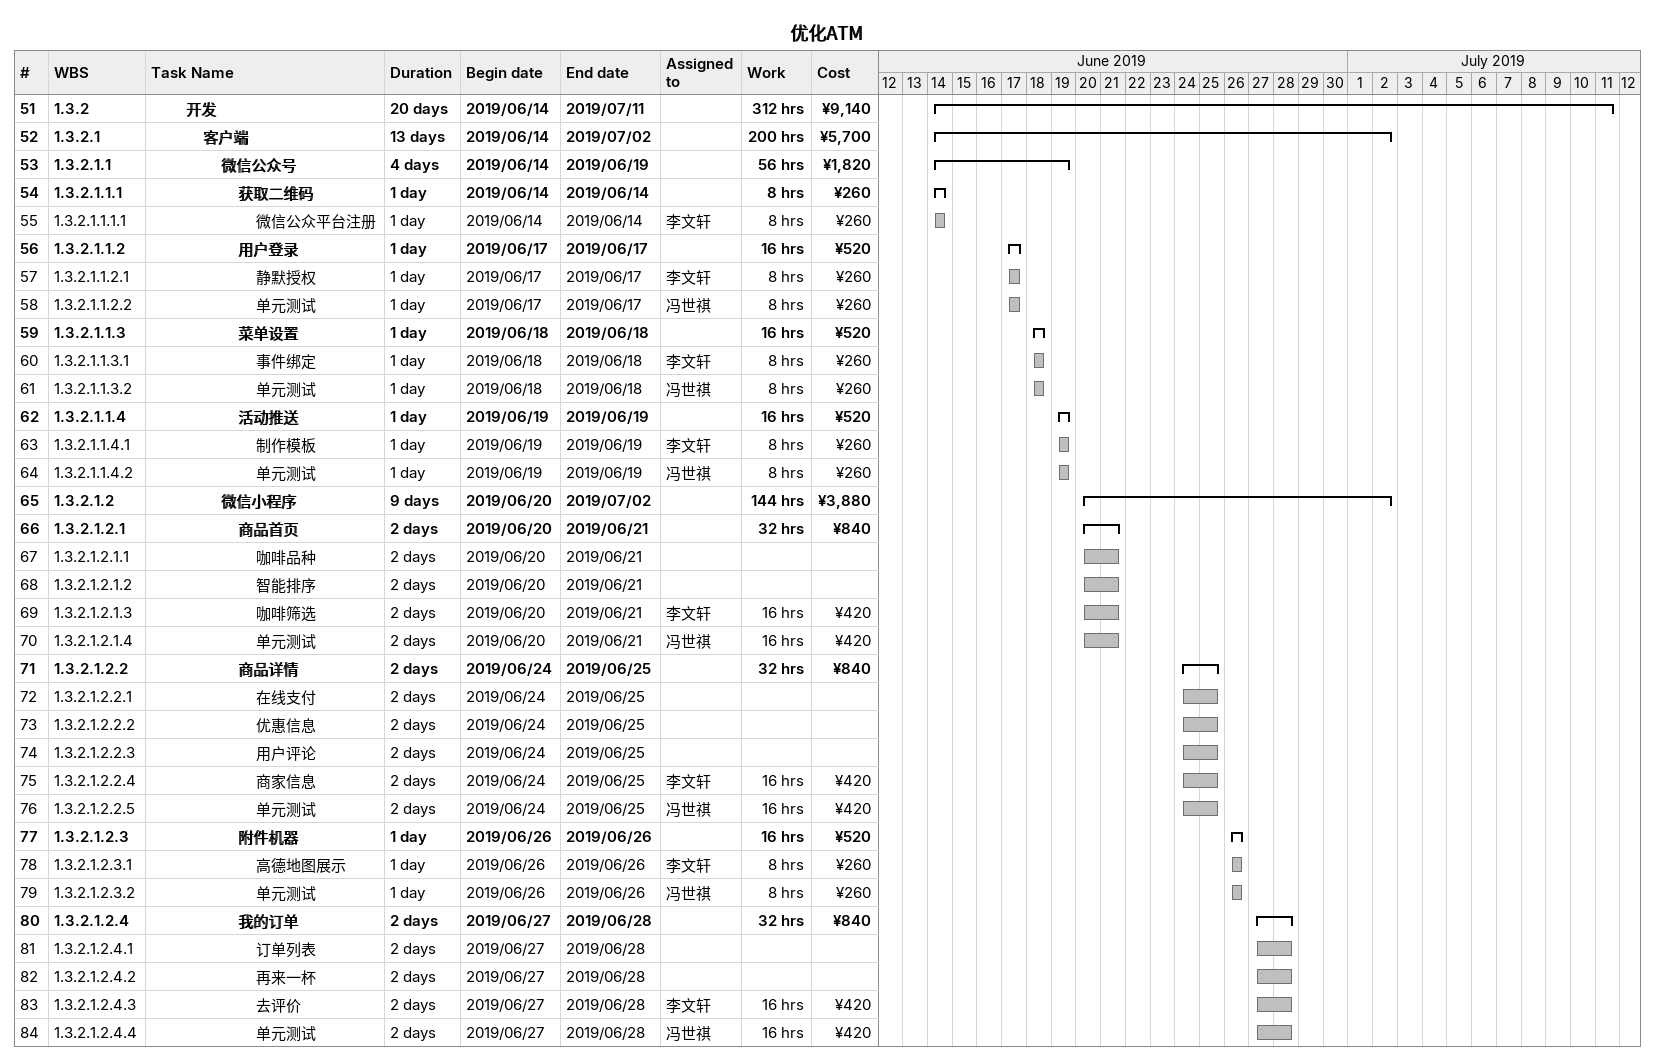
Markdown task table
优化ATM

| ID | WBS | Task | Duration | Start | Finish | Resources | Work (h) | Cost (¥) |
|---|---|---|---|---|---|---|---|---|
| 51 | 1.3.2 | **开发** | 20d | 2019-06-14 | 2019-07-11 |  | 312 | 9140 |
| 52 | 1.3.2.1 | **客户端** | 13d | 2019-06-14 | 2019-07-02 |  | 200 | 5700 |
| 53 | 1.3.2.1.1 | **微信公众号** | 4d | 2019-06-14 | 2019-06-19 |  | 56 | 1820 |
| 54 | 1.3.2.1.1.1 | **获取二维码** | 1d | 2019-06-14 | 2019-06-14 |  | 8 | 260 |
| 55 | 1.3.2.1.1.1.1 | 微信公众平台注册 | 1d | 2019-06-14 | 2019-06-14 | 李文轩 | 8 | 260 |
| 56 | 1.3.2.1.1.2 | **用户登录** | 1d | 2019-06-17 | 2019-06-17 |  | 16 | 520 |
| 57 | 1.3.2.1.1.2.1 | 静默授权 | 1d | 2019-06-17 | 2019-06-17 | 李文轩 | 8 | 260 |
| 58 | 1.3.2.1.1.2.2 | 单元测试 | 1d | 2019-06-17 | 2019-06-17 | 冯世祺 | 8 | 260 |
| 59 | 1.3.2.1.1.3 | **菜单设置** | 1d | 2019-06-18 | 2019-06-18 |  | 16 | 520 |
| 60 | 1.3.2.1.1.3.1 | 事件绑定 | 1d | 2019-06-18 | 2019-06-18 | 李文轩 | 8 | 260 |
| 61 | 1.3.2.1.1.3.2 | 单元测试 | 1d | 2019-06-18 | 2019-06-18 | 冯世祺 | 8 | 260 |
| 62 | 1.3.2.1.1.4 | **活动推送** | 1d | 2019-06-19 | 2019-06-19 |  | 16 | 520 |
| 63 | 1.3.2.1.1.4.1 | 制作模板 | 1d | 2019-06-19 | 2019-06-19 | 李文轩 | 8 | 260 |
| 64 | 1.3.2.1.1.4.2 | 单元测试 | 1d | 2019-06-19 | 2019-06-19 | 冯世祺 | 8 | 260 |
| 65 | 1.3.2.1.2 | **微信小程序** | 9d | 2019-06-20 | 2019-07-02 |  | 144 | 3880 |
| 66 | 1.3.2.1.2.1 | **商品首页** | 2d | 2019-06-20 | 2019-06-21 |  | 32 | 840 |
| 67 | 1.3.2.1.2.1.1 | 咖啡品种 | 2d | 2019-06-20 | 2019-06-21 |  |  |  |
| 68 | 1.3.2.1.2.1.2 | 智能排序 | 2d | 2019-06-20 | 2019-06-21 |  |  |  |
| 69 | 1.3.2.1.2.1.3 | 咖啡筛选 | 2d | 2019-06-20 | 2019-06-21 | 李文轩 | 16 | 420 |
| 70 | 1.3.2.1.2.1.4 | 单元测试 | 2d | 2019-06-20 | 2019-06-21 | 冯世祺 | 16 | 420 |
| 71 | 1.3.2.1.2.2 | **商品详情** | 2d | 2019-06-24 | 2019-06-25 |  | 32 | 840 |
| 72 | 1.3.2.1.2.2.1 | 在线支付 | 2d | 2019-06-24 | 2019-06-25 |  |  |  |
| 73 | 1.3.2.1.2.2.2 | 优惠信息 | 2d | 2019-06-24 | 2019-06-25 |  |  |  |
| 74 | 1.3.2.1.2.2.3 | 用户评论 | 2d | 2019-06-24 | 2019-06-25 |  |  |  |
| 75 | 1.3.2.1.2.2.4 | 商家信息 | 2d | 2019-06-24 | 2019-06-25 | 李文轩 | 16 | 420 |
| 76 | 1.3.2.1.2.2.5 | 单元测试 | 2d | 2019-06-24 | 2019-06-25 | 冯世祺 | 16 | 420 |
| 77 | 1.3.2.1.2.3 | **附件机器** | 1d | 2019-06-26 | 2019-06-26 |  | 16 | 520 |
| 78 | 1.3.2.1.2.3.1 | 高德地图展示 | 1d | 2019-06-26 | 2019-06-26 | 李文轩 | 8 | 260 |
| 79 | 1.3.2.1.2.3.2 | 单元测试 | 1d | 2019-06-26 | 2019-06-26 | 冯世祺 | 8 | 260 |
| 80 | 1.3.2.1.2.4 | **我的订单** | 2d | 2019-06-27 | 2019-06-28 |  | 32 | 840 |
| 81 | 1.3.2.1.2.4.1 | 订单列表 | 2d | 2019-06-27 | 2019-06-28 |  |  |  |
| 82 | 1.3.2.1.2.4.2 | 再来一杯 | 2d | 2019-06-27 | 2019-06-28 |  |  |  |
| 83 | 1.3.2.1.2.4.3 | 去评价 | 2d | 2019-06-27 | 2019-06-28 | 李文轩 | 16 | 420 |
| 84 | 1.3.2.1.2.4.4 | 单元测试 | 2d | 2019-06-27 | 2019-06-28 | 冯世祺 | 16 | 420 |
